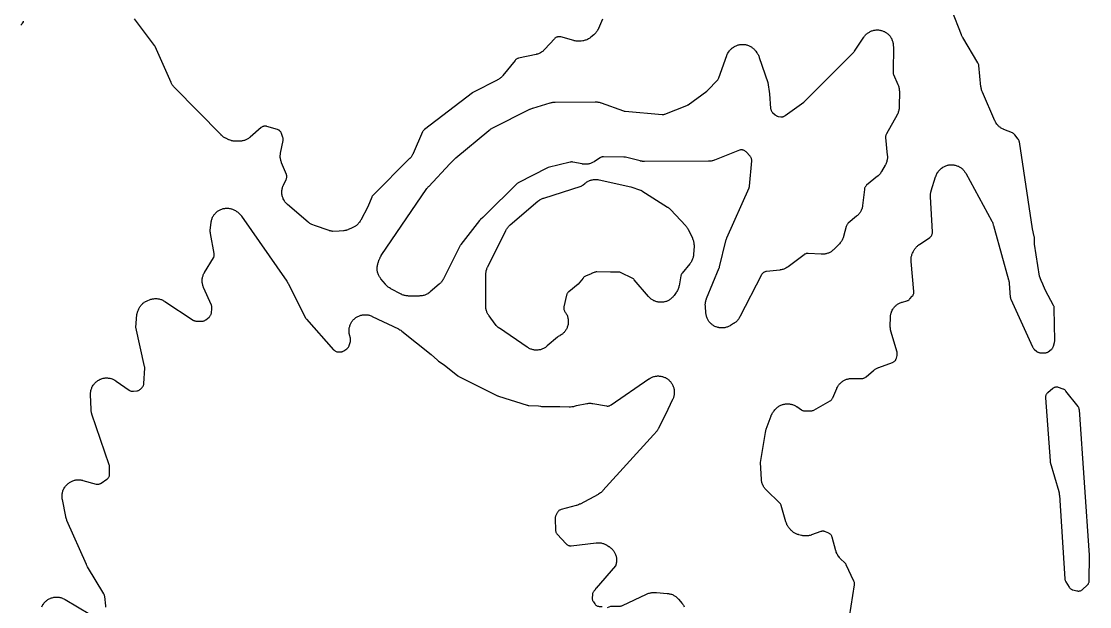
# Model space of a CAD drawing. Header units: millimetres. Extents: x 0 to 194, y 0 to 300.
# Drawn here: x 38 to 90.4, y 131 to 159.7 of the extents above; entities that cross this region are included whole.
import ezdxf

# ---------------------------------------------------------------- set-up
doc = ezdxf.new("R2010")
doc.units = ezdxf.units.MM
doc.layers.add('CUT', color=7, linetype='CONTINUOUS')

msp = doc.modelspace()

# ---------------------------------------------------------------- linework, layer by layer
at = {"layer": 'CUT'}
for points in [[(78.6036, 130.5392), (78.849, 132.0979), (78.8522, 132.1274), (78.8524, 132.157), (78.8497, 132.1866), (78.8441, 132.2157), (78.8357, 132.2441), (78.8244, 132.2716), (78.4488, 133.0752), (78.4365, 133.0987), (78.4222, 133.121), (78.406, 133.142), (78.388, 133.1614), (78.1556, 133.3913), (78.1392, 133.4083), (78.1075, 133.4432), (78.0776, 133.4798), (78.0566, 133.5083), (78.0307, 133.5478), (78.0129, 133.5784), (77.9912, 133.6204), (77.9767, 133.6526), (77.9596, 133.6967), (77.9448, 133.7415), (77.938, 133.7641), (77.756, 134.433), (77.7468, 134.4613), (77.7348, 134.4885), (77.7202, 134.5145), (77.7031, 134.5388), (77.6837, 134.5613), (77.6621, 134.5818), (77.6386, 134.6), (77.6134, 134.6159), (77.5868, 134.6291), (77.4219, 134.7013), (77.3953, 134.7114), (77.3679, 134.719), (77.3399, 134.724), (77.3116, 134.7263), (77.2832, 134.7259), (77.2549, 134.7228), (77.2271, 134.717), (77.1999, 134.7087), (76.7393, 134.5426), (76.7181, 134.5356), (76.6755, 134.5226), (76.6322, 134.5117), (76.5994, 134.5051), (76.5553, 134.4986), (76.522, 134.4953), (76.4774, 134.4931), (76.444, 134.4932), (76.3994, 134.4955), (76.3662, 134.4988), (76.3221, 134.5055), (76.2783, 134.5143), (76.2566, 134.5193), (76.1178, 134.5547), (76.0978, 134.5602), (76.0582, 134.5723), (76.0191, 134.5862), (75.9903, 134.598), (75.9527, 134.6154), (75.9251, 134.6297), (75.8893, 134.6506), (75.8631, 134.6674), (75.8293, 134.6914), (75.8049, 134.7106), (75.7734, 134.7376), (75.7508, 134.759), (75.722, 134.7888), (75.6946, 134.8199), (75.6813, 134.8358), (75.6427, 134.8839), (75.6292, 134.9016), (75.6031, 134.9377), (75.5788, 134.9751), (75.562, 135.0039), (75.5415, 135.0435), (75.5276, 135.0738), (75.5112, 135.1152), (75.4968, 135.1573), (75.4901, 135.1786), (75.2601, 135.9794), (75.2499, 136.009), (75.2366, 136.0374), (75.2205, 136.0643), (75.2016, 136.0893), (75.1803, 136.1122), (74.5296, 136.7414), (74.5137, 136.7576), (74.4827, 136.7907), (74.4534, 136.8254), (74.4328, 136.8525), (74.4072, 136.8899), (74.3894, 136.9189), (74.3677, 136.9587), (74.3529, 136.9894), (74.3353, 137.0312), (74.3237, 137.0632), (74.3104, 137.1066), (74.3021, 137.1395), (74.2932, 137.184), (74.2866, 137.2289), (74.2839, 137.2514), (74.2837, 137.2528), (74.2398, 138.1004), (74.4848, 139.5709), (74.4887, 139.5914), (74.4974, 139.632), (74.508, 139.6723), (74.5205, 139.712), (74.5272, 139.7317), (74.7647, 140.3821), (74.7736, 140.4046), (74.7926, 140.449), (74.814, 140.4923), (74.8317, 140.5239), (74.8576, 140.5647), (74.8786, 140.5942), (74.9087, 140.632), (74.9407, 140.6681), (74.9573, 140.6857), (75.0001, 140.729), (75.0161, 140.7444), (75.0489, 140.7744), (75.0831, 140.8028), (75.1097, 140.8227), (75.1466, 140.8475), (75.175, 140.8648), (75.2141, 140.8858), (75.2442, 140.9002), (75.2852, 140.9173), (75.3165, 140.9286), (75.359, 140.9416), (75.3912, 140.9497), (75.4348, 140.9585), (75.4677, 140.9634), (75.5119, 140.9678), (75.5451, 140.9695), (75.5896, 140.9695), (75.6228, 140.9679), (75.667, 140.9635), (75.6999, 140.9586), (75.7435, 140.9499), (75.7758, 140.9418), (75.8183, 140.9288), (75.8496, 140.9176), (75.8906, 140.9005), (75.9206, 140.8862), (75.9598, 140.8652), (75.9978, 140.8422), (76.0165, 140.8303), (76.2469, 140.6753), (76.2717, 140.6603), (76.2978, 140.6478), (76.3251, 140.6378), (76.3532, 140.6305), (76.3818, 140.626), (76.4108, 140.6243), (76.7014, 140.6209), (76.7331, 140.6222), (76.7645, 140.6268), (76.7953, 140.6348), (76.825, 140.6459), (76.8534, 140.6602), (77.6594, 141.1194), (77.683, 141.1343), (77.7052, 141.1514), (77.7256, 141.1705), (77.7442, 141.1914), (77.7607, 141.2139), (77.7751, 141.2379), (77.7872, 141.2631), (77.9815, 141.722), (77.9905, 141.742), (78.0095, 141.7813), (78.0303, 141.8197), (78.0473, 141.8476), (78.0718, 141.8838), (78.0914, 141.91), (78.1193, 141.9436), (78.1414, 141.9678), (78.1724, 141.9986), (78.1967, 142.0205), (78.2305, 142.0481), (78.2568, 142.0675), (78.2932, 142.0917), (78.3213, 142.1085), (78.3598, 142.1291), (78.3894, 142.1431), (78.4297, 142.1599), (78.4605, 142.1709), (78.5023, 142.1837), (78.534, 142.1917), (78.5769, 142.2003), (78.6092, 142.2052), (78.6527, 142.2097), (78.6963, 142.212), (78.7181, 142.2126), (79.2259, 142.2151), (79.256, 142.2167), (79.2857, 142.2214), (79.3149, 142.229), (79.3431, 142.2395), (79.3702, 142.2528), (79.3958, 142.2688), (79.4196, 142.2872), (79.787, 142.602), (79.8028, 142.6149), (79.8348, 142.6399), (79.868, 142.6635), (79.8937, 142.68), (79.9289, 142.7005), (79.9559, 142.7147), (79.9928, 142.7319), (80.0304, 142.7474), (80.0494, 142.7548), (80.7139, 142.9944), (80.7409, 143.0057), (80.7668, 143.0196), (80.7912, 143.036), (80.8138, 143.0546), (80.8345, 143.0754), (80.8531, 143.0981), (80.8694, 143.1225), (80.8833, 143.1484), (80.8945, 143.1755), (80.903, 143.2035), (80.9379, 143.3424), (80.944, 143.3736), (80.9468, 143.4052), (80.9462, 143.4369), (80.9422, 143.4684), (80.935, 143.4993), (80.6363, 144.5256), (80.6305, 144.5478), (80.6199, 144.5924), (80.6117, 144.6375), (80.6072, 144.6716), (80.6036, 144.7173), (80.6023, 144.7631), (80.6022, 144.7861), (80.6117, 145.1999), (80.6127, 145.2219), (80.6159, 145.2658), (80.6212, 145.3095), (80.6268, 145.342), (80.6363, 145.385), (80.645, 145.4168), (80.6588, 145.4587), (80.6706, 145.4895), (80.6883, 145.5298), (80.703, 145.5593), (80.7246, 145.5977), (80.7422, 145.6256), (80.7674, 145.6617), (80.7876, 145.6878), (80.8163, 145.7212), (80.839, 145.7452), (80.8707, 145.7757), (80.8956, 145.7973), (80.9302, 145.8246), (80.9571, 145.8437), (80.9942, 145.8674), (81.0229, 145.8838), (81.0621, 145.9037), (81.0922, 145.9173), (81.1332, 145.9333), (81.175, 145.9473), (81.196, 145.9538), (81.4209, 146.0173), (81.4482, 146.0264), (81.4744, 146.0381), (81.4995, 146.0522), (81.523, 146.0687), (81.5449, 146.0874), (81.5649, 146.1081), (81.6827, 146.2423), (81.7016, 146.2661), (81.718, 146.2917), (81.7316, 146.3189), (81.7425, 146.3472), (81.7504, 146.3765), (81.7554, 146.4065), (81.7573, 146.4368), (81.7561, 146.4672), (81.6237, 147.9351), (81.6223, 147.9579), (81.6205, 148.0035), (81.621, 148.0491), (81.6231, 148.0833), (81.6283, 148.1286), (81.6339, 148.1623), (81.6436, 148.2069), (81.6525, 148.2399), (81.6667, 148.2833), (81.679, 148.3152), (81.6975, 148.3569), (81.7181, 148.3977), (81.7289, 148.4178), (81.7785, 148.5046), (81.7891, 148.5222), (81.8112, 148.557), (81.8348, 148.5908), (81.8536, 148.6152), (81.8802, 148.6467), (81.9012, 148.6693), (81.9306, 148.6982), (81.9536, 148.7188), (81.9855, 148.7448), (82.0185, 148.7694), (82.0353, 148.7813), (82.5402, 149.1222), (82.5628, 149.1391), (82.5837, 149.1579), (82.6027, 149.1787), (82.6197, 149.2011), (82.6345, 149.2251), (82.6471, 149.2503), (82.6572, 149.2766), (82.6647, 149.3037), (82.6697, 149.3314), (82.6721, 149.3595), (82.6719, 149.3877), (82.5754, 151.1068), (82.5748, 151.1269), (82.5743, 151.1669), (82.5756, 151.207), (82.578, 151.237), (82.5829, 151.2768), (82.5879, 151.3064), (82.5963, 151.3456), (82.6064, 151.3844), (82.6119, 151.4037), (82.8242, 152.0886), (82.8321, 152.1117), (82.8491, 152.1576), (82.8686, 152.2025), (82.885, 152.2352), (82.9092, 152.2777), (82.9291, 152.3085), (82.9577, 152.3481), (82.9885, 152.3861), (83.0045, 152.4047), (83.0132, 152.4144), (83.0288, 152.4307), (83.0607, 152.4626), (83.0942, 152.4928), (83.1203, 152.5142), (83.1567, 152.5409), (83.1848, 152.5596), (83.2237, 152.5825), (83.2536, 152.5982), (83.2945, 152.6172), (83.3258, 152.6299), (83.3685, 152.6446), (83.4009, 152.6541), (83.4448, 152.6645), (83.478, 152.6707), (83.5227, 152.6766), (83.5564, 152.6794), (83.6015, 152.6809), (83.6352, 152.6803), (83.6803, 152.6773), (83.7138, 152.6733), (83.7583, 152.6658), (83.7913, 152.6585), (83.8348, 152.6465), (83.8669, 152.6359), (83.9089, 152.6197), (83.9398, 152.6059), (83.98, 152.5856), (84.0094, 152.5688), (84.0474, 152.5445), (84.0749, 152.5249), (84.1103, 152.4969), (84.1357, 152.4746), (84.1681, 152.4432), (84.1911, 152.4185), (84.2202, 152.3841), (84.2407, 152.3572), (84.2662, 152.32), (84.2897, 152.2815), (84.3011, 152.262), (85.58, 149.9221), (85.5917, 149.899), (85.6088, 149.863), (85.6247, 149.8124), (85.6514, 149.7272), (85.6586, 149.7041), (85.7121, 149.5333), (86.4022, 147.0386), (86.4074, 147.018), (86.4168, 146.9765), (86.4242, 146.9345), (86.4297, 146.8923), (86.4319, 146.8711), (86.4862, 146.1968), (86.4894, 146.1712), (86.4948, 146.1459), (86.5023, 146.1212), (86.512, 146.0972), (87.573, 143.7534), (87.5853, 143.7294), (87.5996, 143.7065), (87.6159, 143.6851), (87.6341, 143.6652), (87.654, 143.6469), (87.7859, 143.5368), (87.8079, 143.52), (87.8314, 143.5054), (87.8561, 143.493), (87.8819, 143.4829), (87.9084, 143.4752), (87.9356, 143.47), (87.9632, 143.4674), (88.1477, 143.4581), (88.1775, 143.4581), (88.2071, 143.461), (88.2363, 143.4669), (88.2648, 143.4756), (88.2923, 143.4872), (88.3185, 143.5014), (88.3432, 143.5181), (88.4908, 143.6292), (88.5121, 143.6468), (88.5317, 143.6664), (88.5494, 143.6876), (88.5651, 143.7104), (88.5786, 143.7345), (88.5898, 143.7598), (88.5987, 143.786), (88.6537, 143.9776), (88.6604, 144.0061), (88.6643, 144.0351), (88.6653, 144.0643), (88.6448, 145.6452), (88.643, 145.6743), (88.6384, 145.7031), (88.631, 145.7314), (88.6209, 145.7587), (88.6082, 145.785), (88.2044, 146.5248), (88.1104, 146.751), (88.0757, 146.8345), (88.0047, 147.0052), (87.9139, 147.2238), (87.6807, 148.7868), (87.6705, 149.1024), (87.6678, 149.1343), (87.6617, 149.1657), (87.569, 149.5355), (86.9331, 153.7975), (86.9269, 153.8279), (86.9177, 153.8576), (86.9054, 153.8861), (86.8902, 153.9132), (86.8723, 153.9385), (86.7102, 154.145), (86.69, 154.1682), (86.6675, 154.1892), (86.6429, 154.2078), (86.6166, 154.2238), (86.5888, 154.237), (86.1686, 154.4105), (86.1489, 154.4191), (86.11, 154.4375), (86.072, 154.4576), (86.0442, 154.4741), (86.0083, 154.4978), (85.9823, 154.5168), (85.9487, 154.5438), (85.9246, 154.5652), (85.8939, 154.5953), (85.8719, 154.619), (85.8442, 154.6519), (85.8246, 154.6775), (85.8001, 154.7129), (85.7831, 154.7403), (85.7621, 154.7779), (85.7429, 154.8164), (85.7338, 154.8359), (85.1175, 156.2406), (85.1087, 156.2622), (85.0922, 156.3057), (85.078, 156.3501), (85.0691, 156.3839), (85.0596, 156.4295), (85.0524, 156.4756), (85.0494, 156.4987), (84.9417, 157.5462), (84.9367, 157.5783), (84.9282, 157.6096), (84.9163, 157.6399), (84.9013, 157.6687), (84.1565, 158.9232), (84.1477, 158.9386), (84.1308, 158.9698), (84.1152, 159.0017), (84.1008, 159.0341), (84.0939, 159.0505), (83.6128, 160.2622)], [(38.1098, 159.7103), (38.0964, 159.68), (38.0767, 159.6404), (38.0604, 159.6116), (38.0368, 159.5742), (38.0178, 159.5471), (37.9907, 159.5122)], [(66.4989, 159.8189), (66.3032, 159.3601), (66.2943, 159.3407), (66.2757, 159.3022), (66.2553, 159.2647), (66.2387, 159.2374), (66.2148, 159.2019), (66.1957, 159.1763), (66.1686, 159.1433), (66.1471, 159.1195), (66.1169, 159.0893), (66.0854, 159.0605), (66.0693, 159.0464), (65.9344, 158.9345), (65.9155, 158.9197), (65.8771, 158.8911), (65.8371, 158.8646), (65.8062, 158.8463), (65.7637, 158.8242), (65.731, 158.8094), (65.6863, 158.7919), (65.6522, 158.7806), (65.606, 158.768), (65.5591, 158.7579), (65.5356, 158.7535), (65.4524, 158.7401), (65.428, 158.7368), (65.3792, 158.7317), (65.3302, 158.7292), (65.2934, 158.7294), (65.2444, 158.7323), (65.2078, 158.7364), (65.1594, 158.7446), (65.1116, 158.7555), (65.0877, 158.7616), (64.449, 158.9434), (64.4194, 158.9502), (64.3893, 158.954), (64.359, 158.9547), (64.3287, 158.9524), (64.2989, 158.947), (64.2697, 158.9386), (64.2415, 158.9274), (64.2146, 158.9133), (64.1893, 158.8966), (64.1658, 158.8774), (64.1443, 158.856), (63.6777, 158.3397), (63.6617, 158.3229), (63.6289, 158.2902), (63.5945, 158.2592), (63.5675, 158.2374), (63.5301, 158.2101), (63.501, 158.1911), (63.461, 158.1679), (63.4302, 158.152), (63.3879, 158.1329), (63.3556, 158.1203), (63.3117, 158.1057), (63.267, 158.0934), (63.2446, 158.0878), (62.3841, 157.8973), (62.3563, 157.8898), (62.3293, 157.8795), (62.3034, 157.8667), (62.2788, 157.8515), (62.2558, 157.834), (62.2347, 157.8144), (62.2155, 157.7928), (61.6137, 157.0468), (61.5982, 157.0286), (61.5661, 156.9929), (61.5322, 156.959), (61.5055, 156.935), (61.4681, 156.9048), (61.439, 156.8838), (61.3986, 156.8578), (61.357, 156.8341), (61.3358, 156.8227), (60.1695, 156.2372), (60.1447, 156.2233), (60.1214, 156.207), (57.774, 154.4043), (57.7511, 154.3848), (57.7302, 154.3631), (57.7117, 154.3394), (57.6955, 154.314), (57.6821, 154.287), (57.221, 153.2371), (57.2122, 153.2182), (57.1937, 153.1808), (57.1734, 153.1443), (57.157, 153.1177), (57.1335, 153.0832), (57.1146, 153.0582), (57.088, 153.0261), (57.0599, 152.9953), (57.0455, 152.9801), (55.252, 151.1851), (55.2324, 151.1634), (55.2149, 151.1399), (55.1999, 151.1149), (55.1873, 151.0885), (54.9906, 150.6165), (54.646, 149.9653), (54.6355, 149.9466), (54.6136, 149.9097), (54.59, 149.8739), (54.5711, 149.8479), (54.5442, 149.8145), (54.5229, 149.7904), (54.493, 149.7597), (54.4695, 149.7378), (54.4367, 149.7101), (54.4112, 149.6905), (54.3916, 149.6769), (54.39, 149.676), (54.1694, 149.5624), (54.0327, 149.502), (54.0124, 149.4936), (53.9715, 149.4778), (53.9442, 149.4688), (53.9408, 149.4678), (53.9085, 149.4603), (53.8649, 149.4523), (53.8211, 149.4465), (53.7991, 149.4442), (53.5901, 149.427), (53.2586, 149.4184), (53.2411, 149.4206), (53.2072, 149.4265), (53.1624, 149.4368), (53.1182, 149.4493), (53.0962, 149.4561), (52.3785, 149.6993), (52.2943, 149.7366), (52.2533, 149.7549), (52.2131, 149.7727), (52.1846, 149.7854), (52.1838, 149.7858), (52.1566, 149.8031), (52.1214, 149.8279), (52.0874, 149.8543), (52.0708, 149.868), (51.0648, 150.7319), (51.048, 150.747), (51.0153, 150.7781), (50.9841, 150.8108), (50.9621, 150.8365), (50.9343, 150.8721), (50.915, 150.8998), (50.891, 150.9381), (50.8745, 150.9676), (50.8544, 151.0081), (50.841, 151.0392), (50.8251, 151.0815), (50.8148, 151.1137), (50.8033, 151.1573), (50.7962, 151.1904), (50.7891, 151.235), (50.7855, 151.2687), (50.7829, 151.3138), (50.7826, 151.3476), (50.7845, 151.3927), (50.7877, 151.4264), (50.7941, 151.4711), (50.8006, 151.5043), (50.8115, 151.5482), (50.8213, 151.5805), (50.8365, 151.6231), (50.8539, 151.6647), (50.8631, 151.6854), (50.996, 151.9646), (51.0079, 151.9934), (51.0168, 152.0233), (51.0225, 152.054), (51.025, 152.0851), (51.0242, 152.1163), (51.0203, 152.1472), (51.0131, 152.1776), (51.0028, 152.207), (50.7673, 152.7832), (50.7596, 152.8036), (50.7451, 152.8447), (50.7326, 152.8864), (50.7247, 152.9181), (50.7163, 152.9609), (50.7116, 152.9932), (50.7073, 153.0366), (50.7057, 153.0692), (50.7057, 153.1128), (50.7073, 153.1455), (50.7115, 153.1889), (50.7178, 153.232), (50.7215, 153.2535), (50.8409, 153.8625), (50.8453, 153.8931), (50.8465, 153.924), (50.8446, 153.9548), (50.8394, 153.9853), (50.8312, 154.0151), (50.7651, 154.2134), (50.7548, 154.2399), (50.742, 154.2654), (50.7269, 154.2896), (50.7095, 154.3122), (50.6901, 154.3331), (50.6688, 154.3521), (50.6457, 154.3689), (50.6212, 154.3834), (50.5954, 154.3956), (50.5686, 154.4053), (50.0539, 154.5634), (50.0245, 154.5708), (49.9945, 154.5753), (49.9642, 154.5766), (49.9339, 154.5749), (49.9039, 154.5702), (49.8746, 154.5625), (49.8462, 154.5518), (49.819, 154.5383), (49.7934, 154.5222), (49.7694, 154.5035), (49.2303, 154.0369), (49.2139, 154.0234), (49.1805, 153.9971), (49.1458, 153.9724), (49.119, 153.9552), (49.0821, 153.9339), (49.0538, 153.9193), (49.0151, 153.9015), (48.9856, 153.8897), (48.9454, 153.8757), (48.9148, 153.8666), (48.8735, 153.8565), (48.8422, 153.8504), (48.8001, 153.8442), (48.7577, 153.84), (48.7365, 153.8384), (48.5832, 153.8306), (48.5612, 153.83), (48.5171, 153.8299), (48.473, 153.832), (48.4401, 153.8352), (48.3964, 153.8416), (48.364, 153.8479), (48.3211, 153.8586), (48.2895, 153.8681), (48.2479, 153.8829), (48.2071, 153.8997), (48.1869, 153.9086), (48.0414, 153.977), (48.0236, 153.9859), (47.9884, 154.0043), (47.9541, 154.0244), (47.929, 154.0405), (47.8966, 154.0634), (47.8731, 154.0817), (47.8428, 154.1074), (47.8137, 154.1345), (47.7995, 154.1483), (45.5188, 156.4636), (45.5049, 156.4784), (45.4778, 156.5085), (45.4521, 156.5398), (45.4339, 156.5641), (45.4111, 156.5976), (45.3951, 156.6234), (45.3754, 156.6588), (45.3574, 156.6951), (45.3487, 156.7134), (44.5699, 158.4693), (44.5543, 158.4996), (44.5354, 158.528), (43.5578, 159.8275)], [(42.1542, 131.0108), (42.1552, 131.0396), (42.1535, 131.0684), (42.1024, 131.535), (42.0971, 131.5671), (42.0884, 131.5984), (42.0763, 131.6287), (42.061, 131.6574), (41.2606, 132.9826), (41.2465, 133.0078), (41.2132, 133.0718), (41.2007, 133.0978), (40.2505, 135.255), (40.2412, 135.2775), (40.224, 135.3231), (40.2093, 135.3696), (40.1972, 135.4168), (40.1917, 135.4405), (40.024, 136.2758), (40.0203, 136.2968), (40.0139, 136.339), (40.0095, 136.3814), (40.0077, 136.4134), (40.0074, 136.456), (40.0086, 136.488), (40.0123, 136.5305), (40.0166, 136.5622), (40.0243, 136.6041), (40.0315, 136.6353), (40.0432, 136.6763), (40.0533, 136.7066), (40.0688, 136.7464), (40.0818, 136.7756), (40.101, 136.8137), (40.1167, 136.8415), (40.1394, 136.8777), (40.1576, 136.9039), (40.1836, 136.9377), (40.2112, 136.9703), (40.2254, 136.9862), (40.2283, 136.9894), (40.244, 137.0053), (40.276, 137.0364), (40.3095, 137.0659), (40.3357, 137.0867), (40.372, 137.1127), (40.4001, 137.1308), (40.4388, 137.153), (40.4685, 137.1683), (40.5092, 137.1866), (40.5404, 137.1988), (40.5827, 137.213), (40.6148, 137.2221), (40.6584, 137.232), (40.6913, 137.2378), (40.7356, 137.2434), (40.7689, 137.246), (40.8135, 137.2471), (40.847, 137.2464), (40.8915, 137.2431), (40.9247, 137.239), (40.9686, 137.2314), (41.0121, 137.2215), (41.0338, 137.2161), (41.6727, 137.0383), (41.7007, 137.0319), (41.7292, 137.0282), (41.7579, 137.0273), (41.7865, 137.0291), (41.8149, 137.0337), (41.8427, 137.041), (41.8697, 137.0509), (41.8956, 137.0633), (41.9202, 137.0781), (42.2085, 137.2714), (42.2322, 137.289), (42.254, 137.3089), (42.2738, 137.3308), (42.2913, 137.3545), (42.3064, 137.3799), (42.3189, 137.4066), (42.3288, 137.4344), (42.3359, 137.463), (42.3401, 137.4922), (42.3414, 137.5217), (42.3401, 137.8818), (42.3382, 137.9144), (42.3328, 137.9465), (42.3239, 137.9778), (41.4746, 140.4602), (41.4679, 140.4814), (41.4557, 140.5239), (41.4455, 140.5671), (41.4395, 140.5998), (41.4336, 140.6437), (41.43, 140.6879), (41.4287, 140.71), (41.4049, 141.4123), (41.4047, 141.4341), (41.4053, 141.4775), (41.408, 141.5209), (41.4116, 141.5532), (41.4185, 141.5961), (41.4252, 141.628), (41.4362, 141.67), (41.446, 141.701), (41.461, 141.7418), (41.4737, 141.7718), (41.4925, 141.8109), (41.5081, 141.8395), (41.5306, 141.8767), (41.5488, 141.9036), (41.5749, 141.9384), (41.5956, 141.9635), (41.6249, 141.9956), (41.6479, 142.0186), (41.6802, 142.0478), (41.7053, 142.0684), (41.7402, 142.0943), (41.7672, 142.1124), (41.8045, 142.1348), (41.8331, 142.1502), (41.8723, 142.169), (41.9024, 142.1816), (41.9432, 142.1964), (41.9743, 142.206), (42.0164, 142.2169), (42.0482, 142.2235), (42.0912, 142.2302), (42.1235, 142.2337), (42.1669, 142.2362), (42.1994, 142.2366), (42.2429, 142.235), (42.2753, 142.2322), (42.3183, 142.2263), (42.3504, 142.2204), (42.3927, 142.2105), (42.4239, 142.2015), (42.4651, 142.1875), (42.4954, 142.1756), (42.535, 142.1577), (42.5639, 142.1429), (42.6016, 142.1213), (42.6382, 142.0979), (42.6562, 142.0857), (43.291, 141.6352), (43.3146, 141.62), (43.3396, 141.6071), (43.3656, 141.5966), (43.3926, 141.5886), (43.4201, 141.5831), (43.448, 141.5803), (43.4761, 141.58), (43.5041, 141.5824), (43.6772, 141.6054), (43.7045, 141.6103), (43.7312, 141.6177), (43.7571, 141.6275), (43.7819, 141.6397), (43.8056, 141.6541), (43.8278, 141.6706), (43.8484, 141.6891), (43.933, 141.7725), (43.9518, 141.7928), (43.9686, 141.8147), (43.9833, 141.8381), (43.9958, 141.8628), (44.006, 141.8885), (44.0138, 141.9151), (44.0191, 141.9422), (44.0219, 141.9697), (44.0627, 142.715), (44.063, 142.7422), (44.0608, 142.7693), (44.0561, 142.7961), (43.6296, 144.728), (43.6325, 144.7684), (43.6382, 144.8481), (43.6432, 144.9166), (43.6737, 145.3424), (43.7271, 145.5146), (43.7343, 145.5359), (43.7497, 145.5779), (43.7671, 145.6192), (43.7817, 145.6494), (43.8032, 145.6887), (43.8207, 145.7173), (43.846, 145.7543), (43.8663, 145.781), (43.8951, 145.8153), (43.9179, 145.8399), (43.95, 145.8711), (43.9752, 145.8933), (44.0102, 145.9212), (44.0375, 145.9408), (44.0751, 145.965), (44.1042, 145.9818), (44.1441, 146.0022), (44.1849, 146.0206), (44.2055, 146.0293), (44.3003, 146.0665), (44.3205, 146.0739), (44.3613, 146.0877), (44.4027, 146.0995), (44.4341, 146.1068), (44.4764, 146.1146), (44.5084, 146.119), (44.5513, 146.1227), (44.5835, 146.1239), (44.6266, 146.1235), (44.6588, 146.1217), (44.7016, 146.1172), (44.7335, 146.1123), (44.7757, 146.1037), (44.807, 146.0958), (44.8482, 146.0832), (44.8785, 146.0723), (44.9183, 146.0558), (44.9475, 146.0421), (44.9856, 146.0219), (45.0226, 145.9999), (45.0408, 145.9885), (46.4304, 145.0708), (46.4552, 145.056), (46.4814, 145.0437), (46.5086, 145.034), (46.5367, 145.027), (46.5653, 145.0226), (46.5941, 145.0211), (46.8645, 145.0197), (46.8937, 145.021), (46.9226, 145.025), (46.951, 145.0319), (46.9785, 145.0415), (47.005, 145.0538), (47.0302, 145.0686), (47.0539, 145.0857), (47.216, 145.2158), (47.2377, 145.235), (47.2574, 145.2563), (47.2751, 145.2793), (47.2904, 145.3039), (47.3032, 145.3299), (47.3135, 145.3571), (47.3211, 145.385), (47.326, 145.4136), (47.3542, 145.6459), (47.3562, 145.6729), (47.3559, 145.6999), (47.353, 145.7268), (47.3478, 145.7533), (47.3402, 145.7792), (47.3303, 145.8044), (46.9486, 146.659), (46.9403, 146.6791), (46.9245, 146.7197), (46.9106, 146.7609), (46.9018, 146.7923), (46.892, 146.8347), (46.8862, 146.8668), (46.8806, 146.91), (46.878, 146.9425), (46.8765, 146.986), (46.877, 147.0186), (46.8798, 147.0621), (46.8835, 147.0945), (46.8904, 147.1375), (46.8972, 147.1694), (46.9083, 147.2115), (46.9181, 147.2426), (46.9332, 147.2834), (46.946, 147.3134), (46.965, 147.3526), (46.9858, 147.3908), (46.9967, 147.4096), (47.4282, 148.1166), (47.443, 148.1441), (47.455, 148.1729), (47.4638, 148.2029), (47.4695, 148.2336), (47.472, 148.2647), (47.4712, 148.296), (47.4672, 148.3269), (47.2856, 149.3178), (47.2819, 149.3412), (47.2759, 149.388), (47.2723, 149.4351), (47.2714, 149.4705), (47.2728, 149.5177), (47.2766, 149.5647), (47.2792, 149.5882), (47.3158, 149.8606), (47.3193, 149.8822), (47.3272, 149.9253), (47.3373, 149.9679), (47.3464, 149.9995), (47.3605, 150.0409), (47.3726, 150.0715), (47.3907, 150.1114), (47.4057, 150.1406), (47.4276, 150.1785), (47.4454, 150.2061), (47.4709, 150.2417), (47.4913, 150.2675), (47.5201, 150.3005), (47.5429, 150.3241), (47.5748, 150.3541), (47.5998, 150.3754), (47.6345, 150.4022), (47.6614, 150.421), (47.6985, 150.4443), (47.7271, 150.4603), (47.7663, 150.4799), (47.7964, 150.4931), (47.8373, 150.5087), (47.8685, 150.5189), (47.9108, 150.5305), (47.9428, 150.5377), (47.986, 150.5451), (48.0186, 150.5491), (48.0623, 150.5523), (48.0951, 150.5531), (48.1389, 150.552), (48.1716, 150.5496), (48.2151, 150.5443), (48.2475, 150.5387), (48.2903, 150.5292), (48.3219, 150.5205), (48.3635, 150.5068), (48.3942, 150.4951), (48.4343, 150.4775), (48.4637, 150.4628), (48.5019, 150.4413), (48.5297, 150.4239), (48.5656, 150.3988), (48.6003, 150.3721), (48.6173, 150.3582), (48.6605, 150.3214), (48.6749, 150.3086), (48.703, 150.2824), (48.7301, 150.255), (48.7494, 150.2336), (48.774, 150.204), (48.7973, 150.1734), (48.8086, 150.1579), (51.0183, 146.9807), (51.0355, 146.9539), (51.0762, 146.8856), (51.0915, 146.8577), (51.9386, 145.1743), (51.9515, 145.1513), (51.9663, 145.1295), (51.983, 145.1091), (53.3199, 143.614), (53.3412, 143.5925), (53.3645, 143.5733), (53.3895, 143.5565), (53.4162, 143.5423), (53.4441, 143.5309), (53.4731, 143.5223), (53.5028, 143.5167), (53.5328, 143.5141), (53.6353, 143.5105), (53.6627, 143.5107), (53.6899, 143.5135), (53.7167, 143.5187), (53.743, 143.5263), (53.7684, 143.5363), (53.7928, 143.5486), (53.816, 143.5631), (53.9668, 143.6667), (53.9902, 143.6846), (54.0118, 143.7047), (54.0313, 143.7267), (54.0485, 143.7506), (54.0633, 143.7761), (54.0755, 143.8029), (54.0851, 143.8307), (54.1414, 144.0259), (54.1486, 144.0568), (54.1525, 144.0882), (54.153, 144.1199), (54.1502, 144.1515), (54.1441, 144.1826), (54.103, 144.3449), (54.0981, 144.3666), (54.0894, 144.41), (54.0828, 144.4538), (54.0795, 144.4869), (54.0773, 144.5311), (54.0773, 144.5643), (54.0794, 144.6086), (54.0826, 144.6416), (54.0891, 144.6855), (54.0956, 144.718), (54.1063, 144.761), (54.116, 144.7928), (54.1309, 144.8345), (54.1436, 144.8652), (54.1626, 144.9052), (54.1783, 144.9345), (54.2011, 144.9725), (54.2195, 145.0001), (54.246, 145.0357), (54.2671, 145.0613), (54.2969, 145.0941), (54.3204, 145.1175), (54.3533, 145.1472), (54.379, 145.1682), (54.4147, 145.1945), (54.4423, 145.2129), (54.4804, 145.2356), (54.5097, 145.2512), (54.5499, 145.27), (54.5806, 145.2826), (54.6224, 145.2974), (54.6542, 145.3069), (54.6972, 145.3175), (54.7298, 145.3238), (54.7736, 145.3302), (54.8067, 145.3333), (54.851, 145.3352), (54.8842, 145.3351), (54.9284, 145.3327), (54.9615, 145.3293), (55.0053, 145.3225), (55.0378, 145.3159), (55.0807, 145.3049), (55.1124, 145.295), (55.1541, 145.2798), (55.1949, 145.2626), (55.2151, 145.2535), (56.4989, 144.6362), (56.5214, 144.6246), (56.5657, 144.6001), (56.6086, 144.5732), (56.6498, 144.5439), (56.6701, 144.5287), (58.1065, 143.3829), (58.4129, 143.1056), (58.4287, 143.0923), (58.4509, 143.0749), (58.4675, 143.0627), (58.7436, 142.8746), (59.4086, 142.3442), (59.4341, 142.3259), (59.4613, 142.3104), (61.3511, 141.3642), (61.3727, 141.3544), (61.395, 141.3464), (62.7993, 140.9021), (62.8257, 140.8951), (62.8526, 140.8905), (62.8799, 140.8883), (63.3585, 140.8726), (63.466, 140.8465), (63.5011, 140.8402), (63.5366, 140.8381), (64.404, 140.8382), (64.8701, 140.8229), (64.9034, 140.8236), (64.9363, 140.828), (64.9897, 140.8383), (65.0318, 140.8383), (65.0618, 140.8398), (65.0914, 140.8442), (65.1205, 140.8517), (65.2185, 140.882), (65.7256, 140.979), (65.7458, 140.9824), (65.7864, 140.9882), (65.8272, 140.9922), (65.8579, 140.9939), (65.8988, 140.9941), (65.9295, 140.9929), (65.9704, 140.9895), (66.011, 140.9842), (66.0313, 140.981), (66.6944, 140.8634), (66.7233, 140.8597), (66.7525, 140.8588), (66.7816, 140.8608), (66.8104, 140.8656), (66.8385, 140.8731), (66.8659, 140.8834), (66.892, 140.8963), (66.9168, 140.9116), (68.7721, 142.188), (68.7908, 142.2002), (68.8289, 142.2237), (68.868, 142.2452), (68.8982, 142.2599), (68.9393, 142.2775), (68.9707, 142.2891), (69.0134, 142.3025), (69.0458, 142.3109), (69.0896, 142.32), (69.1227, 142.3252), (69.1671, 142.3299), (69.2006, 142.3318), (69.2453, 142.332), (69.2788, 142.3306), (69.3233, 142.3264), (69.3565, 142.3216), (69.4004, 142.313), (69.4329, 142.305), (69.4757, 142.2921), (69.5073, 142.2809), (69.5486, 142.2638), (69.5789, 142.2495), (69.6183, 142.2284), (69.647, 142.2111), (69.6842, 142.1862), (69.711, 142.1662), (69.7455, 142.1377), (69.7703, 142.1152), (69.8018, 142.0834), (69.8241, 142.0585), (69.8523, 142.0237), (69.8721, 141.9967), (69.8967, 141.9594), (69.9137, 141.9305), (69.9345, 141.8909), (69.9486, 141.8605), (69.9653, 141.819), (69.9763, 141.7874), (69.9888, 141.7445), (69.9966, 141.7119), (70.0048, 141.6679), (70.0093, 141.6347), (70.0131, 141.5902), (70.0147, 141.5455), (70.0149, 141.5231), (70.0146, 141.4985), (70.0138, 141.4784), (70.0115, 141.4382), (70.0074, 141.3994), (70.001, 141.3641), (69.9943, 141.3348), (69.9837, 141.296), (69.9744, 141.2674), (69.9603, 141.2298), (69.9446, 141.1928), (69.9363, 141.1745), (69.7075, 140.6977), (69.2426, 139.7639), (69.233, 139.7457), (69.2129, 139.7097), (69.1912, 139.6746), (69.1856, 139.6664), (69.1737, 139.6517), (69.0041, 139.453), (66.5186, 136.7142), (66.5007, 136.6957), (66.464, 136.6596), (66.4253, 136.6257), (66.3948, 136.602), (66.3525, 136.5727), (66.3085, 136.5459), (66.2862, 136.5331), (65.3977, 136.059), (65.3746, 136.0475), (65.328, 136.0259), (65.2802, 136.0071), (65.2314, 135.991), (65.2067, 135.9836), (64.4664, 135.7855), (64.4387, 135.7766), (64.4119, 135.7651), (64.3864, 135.751), (64.3624, 135.7345), (64.3401, 135.7158), (64.3197, 135.695), (64.3015, 135.6723), (64.2855, 135.648), (64.2719, 135.6222), (64.1993, 135.466), (64.1884, 135.4394), (64.1802, 135.4119), (64.1746, 135.3837), (64.1717, 135.3552), (64.1716, 135.3265), (64.1956, 134.7711), (64.1985, 134.7409), (64.2044, 134.7111), (64.2132, 134.6821), (64.225, 134.6541), (64.2395, 134.6274), (64.2567, 134.6023), (64.2763, 134.5791), (64.716, 134.1092), (64.7361, 134.0897), (64.758, 134.0721), (64.7814, 134.0566), (64.8061, 134.0433), (64.832, 134.0325), (64.8588, 134.0241), (64.8862, 134.0182), (64.9141, 134.015), (64.9422, 134.0143), (64.9702, 134.0163), (66.1817, 134.1591), (66.2032, 134.1611), (66.2462, 134.1641), (66.2893, 134.165), (66.3216, 134.1642), (66.3646, 134.161), (66.3966, 134.157), (66.4391, 134.1497), (66.4707, 134.1427), (66.5123, 134.1314), (66.543, 134.1214), (66.5833, 134.1061), (66.613, 134.0933), (66.6517, 134.0742), (66.6894, 134.0533), (66.708, 134.0424), (66.8054, 133.9821), (66.8239, 133.9701), (66.8602, 133.9451), (66.8953, 133.9183), (66.9205, 133.897), (66.9528, 133.8669), (66.9758, 133.8433), (67.005, 133.8102), (67.0256, 133.7844), (67.0514, 133.7486), (67.0694, 133.7209), (67.0916, 133.6827), (67.1068, 133.6534), (67.1251, 133.6133), (67.1373, 133.5826), (67.1516, 133.5409), (67.1608, 133.5091), (67.171, 133.4662), (67.177, 133.4337), (67.1829, 133.39), (67.1857, 133.3571), (67.1873, 133.313), (67.1869, 133.28), (67.1842, 133.2359), (67.1805, 133.2031), (67.1735, 133.1595), (67.1666, 133.1272), (67.1554, 133.0846), (67.1454, 133.0531), (67.138, 133.0332), (66.1802, 131.9338), (66.1626, 131.9116), (66.1472, 131.8878), (66.1341, 131.8627), (66.1337, 131.8617), (66.085, 131.8093), (66.0661, 131.7868), (66.0495, 131.7626), (66.0353, 131.7369), (66.0237, 131.7099), (66.0148, 131.6819), (66.0087, 131.6532), (66.0054, 131.624), (65.9946, 131.4533), (65.9942, 131.4242), (65.9966, 131.3952), (66.0018, 131.3666), (66.0097, 131.3386), (66.0204, 131.3115), (66.0336, 131.2855), (66.0492, 131.261), (66.115, 131.1681), (66.1329, 131.1452), (66.153, 131.1242), (66.175, 131.1052), (66.1987, 131.0884), (66.224, 131.074), (66.2505, 131.0622), (66.278, 131.0529), (66.3063, 131.0463), (66.3351, 131.0425), (66.3642, 131.0416), (66.4631, 131.043), (66.4812, 131.0306)], [(39.0179, 131.0228), (39.0365, 131.063), (39.0518, 131.0925), (39.0742, 131.1307), (39.0924, 131.1585), (39.1184, 131.1944), (39.1392, 131.2203), (39.1687, 131.2534), (39.1919, 131.2771), (39.2245, 131.3072), (39.25, 131.3285), (39.2853, 131.3552), (39.3128, 131.3739), (39.3506, 131.397), (39.3798, 131.4129), (39.4197, 131.4322), (39.4503, 131.4451), (39.4919, 131.4604), (39.5236, 131.4702), (39.5665, 131.4813), (39.599, 131.488), (39.6428, 131.4948), (39.6758, 131.4983), (39.7201, 131.5008), (39.7533, 131.501), (39.7976, 131.4991), (39.8306, 131.496), (39.8745, 131.4898), (39.9071, 131.4835), (39.9502, 131.4729), (39.982, 131.4635), (40.0238, 131.4487), (40.0546, 131.4362), (40.0947, 131.4174), (40.1339, 131.3967), (40.1532, 131.3859), (41.3679, 130.6647)], [(66.7513, 130.9951), (66.9046, 131.0494), (67.3504, 131.0559), (67.3823, 131.058), (67.4139, 131.0636), (67.4446, 131.0725), (67.4743, 131.0846), (68.6589, 131.6447), (68.6801, 131.6541), (68.7228, 131.6716), (68.7664, 131.687), (68.7996, 131.6968), (68.8445, 131.7076), (68.8785, 131.714), (68.9243, 131.7201), (68.9588, 131.723), (68.9849, 131.7238), (68.9884, 131.7237), (69.1429, 131.7174), (69.6623, 131.6798), (69.6847, 131.6777), (69.7293, 131.6722), (69.7736, 131.6645), (69.8065, 131.657), (69.8498, 131.645), (69.8818, 131.6343), (69.9237, 131.6179), (69.9544, 131.6041), (69.9945, 131.5837), (70.0237, 131.5668), (70.0615, 131.5425), (70.0889, 131.5228), (70.1241, 131.4948), (70.1494, 131.4725), (70.1816, 131.4412), (70.2122, 131.4082), (70.2271, 131.3913), (70.3989, 131.1867), (70.4128, 131.1692), (70.4398, 131.1337), (70.4649, 131.0969), (70.4824, 131.0684), (70.5037, 131.0293)]]:
    msp.add_lwpolyline(points, dxfattribs=at)
for points in [[(60.9892, 154.4071), (61.0315, 154.4347), (61.0752, 154.4599), (61.0975, 154.4719), (62.9383, 155.3998), (62.9558, 155.4082), (62.9912, 155.4241), (63.0273, 155.4386), (63.064, 155.4514), (63.0824, 155.4574), (63.9311, 155.7145), (63.952, 155.7203), (63.9939, 155.7308), (64.0363, 155.7393), (64.0684, 155.7442), (64.1114, 155.7486), (64.1546, 155.7509), (64.1762, 155.7515), (66.1421, 155.7624), (66.1619, 155.7621), (66.2014, 155.7606), (66.2408, 155.7573), (66.2702, 155.7536), (66.3092, 155.7469), (66.3382, 155.7406), (66.3765, 155.7304), (66.4142, 155.7187), (66.433, 155.7124), (67.5302, 155.3164), (67.555, 155.3086), (67.5805, 155.303), (67.6063, 155.2997), (69.4245, 155.1431), (69.4521, 155.142), (69.4797, 155.1435), (69.5071, 155.1474), (69.5339, 155.1539), (69.5601, 155.1628), (70.6371, 155.5865), (70.6603, 155.5968), (70.6826, 155.609), (70.7037, 155.623), (71.6053, 156.2785), (71.6265, 156.2955), (71.6462, 156.3143), (72.1329, 156.8257), (72.1532, 156.8495), (72.171, 156.8752), (72.186, 156.9027), (72.1981, 156.9316), (72.5897, 158.0277), (72.5975, 158.048), (72.6141, 158.0881), (72.6326, 158.1275), (72.6479, 158.1562), (72.6701, 158.1936), (72.6881, 158.2208), (72.7138, 158.2558), (72.7343, 158.2811), (72.7633, 158.3135), (72.7862, 158.3367), (72.8182, 158.3662), (72.8432, 158.3871), (72.8778, 158.4133), (72.9137, 158.4378), (72.932, 158.4496), (72.9448, 158.4575), (72.9642, 158.4687), (73.0035, 158.4903), (73.0439, 158.5099), (73.0749, 158.523), (73.117, 158.5384), (73.1491, 158.5484), (73.1926, 158.5596), (73.2255, 158.5663), (73.2699, 158.5731), (73.3034, 158.5765), (73.3482, 158.5788), (73.3818, 158.5789), (73.4266, 158.5768), (73.4601, 158.5735), (73.5045, 158.5669), (73.5375, 158.5603), (73.581, 158.5493), (73.6131, 158.5394), (73.6553, 158.5241), (73.6863, 158.5111), (73.7268, 158.4917), (73.7564, 158.4757), (73.7947, 158.4524), (73.8225, 158.4335), (73.8583, 158.4064), (73.8841, 158.3848), (73.9171, 158.3544), (73.9406, 158.3303), (73.9703, 158.2967), (73.9983, 158.2617), (74.0119, 158.2438), (74.0643, 158.1711), (74.077, 158.1526), (74.1013, 158.115), (74.1238, 158.0762), (74.1391, 158.0464), (74.1576, 158.0056), (74.1741, 157.9639), (74.1818, 157.9429), (74.6002, 156.7044), (74.6902, 156.1551), (74.7402, 155.4404), (74.7435, 155.4126), (74.7493, 155.3852), (74.7577, 155.3585), (74.7685, 155.3327), (74.7817, 155.308), (74.7971, 155.2846), (74.8147, 155.2628), (74.8342, 155.2427), (74.9602, 155.1244), (74.981, 155.1066), (75.0034, 155.0907), (75.0272, 155.0769), (75.0521, 155.0654), (75.078, 155.0562), (75.1046, 155.0494), (75.1318, 155.0451), (75.2459, 155.0322), (75.2739, 155.0303), (75.3019, 155.0311), (75.3298, 155.0345), (75.3572, 155.0405), (75.3839, 155.049), (75.4097, 155.0599), (75.4344, 155.0733), (75.4577, 155.0889), (76.3601, 155.7545), (76.3776, 155.7685), (76.3941, 155.7838), (78.8111, 158.2009), (78.8308, 158.2226), (78.8483, 158.2461), (79.3059, 158.9294), (79.3187, 158.9476), (79.3452, 158.9831), (79.3733, 159.0173), (79.3957, 159.0419), (79.4271, 159.0732), (79.4517, 159.0954), (79.4861, 159.1235), (79.5128, 159.1432), (79.5497, 159.1677), (79.5782, 159.1847), (79.6174, 159.2055), (79.6475, 159.2196), (79.6885, 159.2364), (79.7198, 159.2475), (79.7623, 159.2602), (79.7945, 159.2682), (79.838, 159.2766), (79.8709, 159.2813), (79.915, 159.2855), (79.9482, 159.287), (79.9925, 159.2867), (80.0257, 159.2849), (80.0698, 159.2803), (80.1026, 159.2753), (80.146, 159.2664), (80.1782, 159.2581), (80.2205, 159.245), (80.2517, 159.2336), (80.2926, 159.2164), (80.3225, 159.202), (80.3614, 159.1808), (80.3898, 159.1635), (80.4265, 159.1386), (80.453, 159.1186), (80.487, 159.0902), (80.5115, 159.0678), (80.5426, 159.0362), (80.5647, 159.0114), (80.5925, 158.9769), (80.612, 158.95), (80.6363, 158.9129), (80.6531, 158.8843), (80.6737, 158.845), (80.6876, 158.8148), (80.7041, 158.7737), (80.715, 158.7423), (80.7275, 158.6998), (80.7352, 158.6675), (80.7434, 158.6239), (80.7479, 158.591), (80.7518, 158.5469), (80.7534, 158.5026), (80.7537, 158.4804), (80.7395, 157.2303), (80.7408, 157.1991), (80.7453, 157.1682), (80.753, 157.1379), (80.7638, 157.1086), (80.9799, 156.6053), (80.9884, 156.5838), (81.0044, 156.5406), (81.0182, 156.4966), (81.0268, 156.4631), (81.036, 156.4179), (81.0411, 156.3837), (81.0456, 156.3378), (81.0477, 156.2918), (81.0482, 156.2687), (81.0446, 155.5285), (81.0439, 155.5055), (81.0414, 155.4596), (81.0365, 155.4139), (81.031, 155.3799), (81.0215, 155.335), (81.0126, 155.3017), (80.9986, 155.258), (80.9864, 155.2258), (80.9679, 155.1837), (80.9473, 155.1427), (80.9365, 155.1224), (80.4105, 154.1947), (80.3968, 154.1673), (80.3859, 154.1386), (80.3781, 154.109), (80.3732, 154.0788), (80.3715, 154.0482), (80.3729, 154.0176), (80.458, 153.1454), (80.4597, 153.1223), (80.4618, 153.076), (80.4615, 153.0296), (80.4595, 152.9949), (80.4545, 152.9488), (80.4489, 152.9145), (80.4391, 152.8692), (80.4301, 152.8357), (80.4157, 152.7916), (80.4033, 152.7592), (80.3844, 152.7168), (80.3634, 152.6755), (80.3524, 152.6551), (80.1746, 152.3456), (80.1641, 152.3282), (80.1422, 152.2939), (80.1189, 152.2605), (80.1002, 152.2364), (80.0739, 152.2053), (80.0532, 152.1829), (80.0242, 152.1544), (79.9939, 152.1272), (79.9785, 152.1139), (79.4427, 151.6742), (79.4213, 151.6548), (79.4019, 151.6335), (79.3846, 151.6104), (79.3696, 151.5858), (79.357, 151.5598), (79.347, 151.5328), (79.3396, 151.5049), (79.335, 151.4764), (79.245, 150.691), (79.242, 150.6697), (79.2351, 150.6273), (79.2262, 150.5853), (79.218, 150.5542), (79.205, 150.5132), (79.1939, 150.4829), (79.1771, 150.4434), (79.1632, 150.4144), (79.1427, 150.3766), (79.126, 150.349), (79.1021, 150.3133), (79.0828, 150.2875), (79.0556, 150.2543), (79.034, 150.2304), (79.0036, 150.1999), (78.9719, 150.171), (78.9557, 150.1569), (78.5463, 149.8174), (78.5234, 149.7964), (78.5029, 149.7732), (78.4849, 149.7479), (78.4695, 149.7209), (78.4571, 149.6925), (78.4476, 149.6629), (78.3186, 149.1733), (78.3119, 149.1505), (78.2974, 149.1053), (78.2805, 149.0609), (78.2661, 149.0284), (78.2447, 148.986), (78.2269, 148.9552), (78.2011, 148.9153), (78.1803, 148.8866), (78.1504, 148.8496), (78.1186, 148.8144), (78.1023, 148.7971), (77.8389, 148.534), (77.8237, 148.5194), (77.7925, 148.4911), (77.7601, 148.4643), (77.7349, 148.4453), (77.7001, 148.4216), (77.6732, 148.4051), (77.6363, 148.3847), (77.608, 148.3708), (77.5694, 148.354), (77.54, 148.3428), (77.4999, 148.3297), (77.4695, 148.3212), (77.4285, 148.3119), (77.3974, 148.3064), (77.3557, 148.3009), (77.3242, 148.2983), (77.2822, 148.2968), (77.2401, 148.2973), (77.219, 148.298), (76.5751, 148.335), (76.545, 148.3353), (76.5151, 148.3325), (76.4855, 148.3267), (76.4567, 148.318), (76.429, 148.3064), (76.4025, 148.2922), (76.3776, 148.2753), (75.5907, 147.6836), (75.5711, 147.6697), (75.5314, 147.643), (75.4902, 147.6184), (75.4584, 147.6016), (75.4149, 147.5816), (75.3815, 147.5683), (75.3361, 147.553), (75.3015, 147.5434), (75.2547, 147.533), (75.2074, 147.5251), (75.1837, 147.5218), (74.5288, 147.4483), (74.4997, 147.4436), (74.4712, 147.4361), (74.4436, 147.4258), (74.4172, 147.4128), (74.3921, 147.3973), (74.3687, 147.3795), (74.3472, 147.3594), (74.3277, 147.3373), (74.3105, 147.3134), (74.2957, 147.2879), (73.2296, 145.2247), (73.2198, 145.2066), (73.1992, 145.1709), (73.177, 145.1362), (73.1593, 145.111), (73.134, 145.0785), (73.114, 145.055), (73.0859, 145.0249), (73.0638, 145.0034), (73.0331, 144.976), (73.0091, 144.9565), (72.976, 144.9321), (72.9418, 144.9092), (72.9244, 144.8981), (72.7689, 144.8039), (72.7499, 144.793), (72.7116, 144.7723), (72.6722, 144.7534), (72.6421, 144.7407), (72.6012, 144.7257), (72.57, 144.716), (72.5277, 144.7051), (72.4957, 144.6984), (72.4526, 144.6916), (72.4201, 144.6881), (72.3766, 144.6855), (72.3439, 144.6851), (72.3003, 144.6868), (72.2678, 144.6896), (72.2245, 144.6954), (72.1924, 144.7014), (72.1499, 144.7114), (72.1185, 144.7204), (72.0772, 144.7345), (72.0468, 144.7465), (72.0071, 144.7645), (71.978, 144.7795), (71.9402, 144.8012), (71.9127, 144.8189), (71.8772, 144.8442), (71.8515, 144.8645), (71.8186, 144.8931), (71.7951, 144.9158), (71.7651, 144.9475), (71.7438, 144.9723), (71.7171, 145.0067), (71.6983, 145.0335), (71.675, 145.0704), (71.6589, 145.0988), (71.6393, 145.1378), (71.626, 145.1677), (71.6103, 145.2083), (71.6, 145.2394), (71.5883, 145.2814), (71.581, 145.3132), (71.5734, 145.3562), (71.5679, 145.3995), (71.5656, 145.4212), (71.5403, 145.7441), (71.5392, 145.7653), (71.5378, 145.8076), (71.5385, 145.8499), (71.5405, 145.8816), (71.5452, 145.9237), (71.5501, 145.9551), (71.5587, 145.9965), (71.5666, 146.0273), (71.5791, 146.0678), (71.5934, 146.1076), (71.6011, 146.1274), (72.2218, 147.6261), (72.2301, 147.6486), (72.2365, 147.6716), (72.5394, 148.9479), (72.5447, 148.9681), (72.5563, 149.0084), (72.5697, 149.0481), (72.5849, 149.0871), (72.593, 149.1064), (73.6796, 151.5441), (73.6914, 151.5749), (73.6997, 151.6069), (73.7044, 151.6395), (73.8139, 152.8668), (73.815, 152.898), (73.8129, 152.9292), (73.8076, 152.96), (73.7991, 152.99), (73.7875, 153.019), (73.773, 153.0467), (73.7557, 153.0726), (73.7357, 153.0967), (73.5368, 153.3127), (73.5154, 153.3338), (73.492, 153.3526), (73.4668, 153.3689), (73.4401, 153.3827), (73.4122, 153.3937), (73.3833, 153.4019), (73.3537, 153.4072), (73.3238, 153.4094), (73.2938, 153.4087), (73.264, 153.405), (73.2347, 153.3983), (73.2063, 153.3887), (71.9954, 152.9122), (71.9758, 152.905), (71.9363, 152.8915), (71.8962, 152.8799), (71.8658, 152.8726), (71.8248, 152.8648), (71.7939, 152.8603), (71.7523, 152.8563), (71.7106, 152.8542), (71.6897, 152.8536), (68.559, 152.8424), (68.5402, 152.8427), (68.5026, 152.8441), (68.4651, 152.8471), (68.4371, 152.8506), (68.4, 152.8567), (68.3632, 152.8643), (68.3449, 152.8686), (67.6189, 153.0518), (67.5834, 153.0585), (67.5474, 153.0609), (66.5443, 153.0671), (66.5151, 153.0659), (66.4862, 153.0618), (66.4578, 153.055), (66.4302, 153.0454), (66.4037, 153.0332), (66.3785, 153.0184), (66.1012, 152.8376), (66.0827, 152.8261), (66.045, 152.8041), (66.0063, 152.7839), (65.9767, 152.7702), (65.9362, 152.7539), (65.9053, 152.7431), (65.8635, 152.7308), (65.8317, 152.723), (65.7889, 152.7148), (65.7565, 152.7102), (65.7131, 152.7062), (65.6804, 152.7047), (65.6368, 152.7049), (65.6041, 152.7066), (65.5607, 152.711), (65.5176, 152.7175), (65.4961, 152.7213), (65.0466, 152.8116), (65.0143, 152.8163), (64.9816, 152.8174), (64.949, 152.815), (64.9168, 152.809), (63.8365, 152.5469), (63.8022, 152.5364), (63.7694, 152.5218), (62.3923, 151.8096), (62.3666, 151.7947), (62.3425, 151.7772), (62.3202, 151.7575), (60.7409, 150.2108), (60.646, 150.1196), (60.6278, 150.1005), (60.6264, 150.0987), (60.5171, 149.9916), (60.5035, 149.9775), (60.4857, 149.9575), (60.4731, 149.9425), (59.5514, 148.7682), (59.5341, 148.7438), (59.5194, 148.7178), (58.7006, 147.0913), (58.6901, 147.0717), (58.6682, 147.0331), (58.6445, 146.9957), (58.6254, 146.9686), (58.5999, 146.9359), (58.5989, 146.9348), (58.5671, 146.8994), (58.5508, 146.8822), (58.5318, 146.8632), (58.5136, 146.8459), (58.4971, 146.831), (58.0514, 146.4479), (58.0338, 146.4335), (57.9979, 146.4057), (57.9607, 146.3797), (57.9318, 146.3617), (57.8921, 146.3396), (57.8615, 146.3246), (57.8198, 146.3066), (57.7879, 146.2947), (57.7446, 146.281), (57.7117, 146.2724), (57.6672, 146.2632), (57.6335, 146.2579), (57.5883, 146.2532), (57.543, 146.2508), (57.5203, 146.2502), (57.0155, 146.2488), (56.9937, 146.2493), (56.9503, 146.2512), (56.9069, 146.2553), (56.8746, 146.26), (56.8319, 146.2682), (56.8002, 146.2759), (56.7585, 146.2883), (56.7277, 146.299), (56.6873, 146.3154), (56.6478, 146.3336), (56.6283, 146.3432), (56.1204, 146.6084), (56.1002, 146.6196), (56.0605, 146.643), (56.022, 146.6684), (55.9942, 146.6889), (55.9585, 146.7182), (55.9329, 146.7414), (55.9004, 146.7741), (55.8696, 146.8085), (55.8547, 146.826), (55.6342, 147.0991), (55.6203, 147.1172), (55.5935, 147.1541), (55.5686, 147.1923), (55.5514, 147.2218), (55.5305, 147.2623), (55.5163, 147.2934), (55.4996, 147.3359), (55.4887, 147.3683), (55.4764, 147.4122), (55.4689, 147.4455), (55.461, 147.4904), (55.4569, 147.5243), (55.4537, 147.5698), (55.453, 147.604), (55.4544, 147.6496), (55.4572, 147.6836), (55.4632, 147.7288), (55.4694, 147.7624), (55.4799, 147.8068), (55.4927, 147.8506), (55.4996, 147.8723), (55.5557, 148.0335), (55.5626, 148.052), (55.5772, 148.0886), (55.5934, 148.1246), (55.6067, 148.151), (55.6259, 148.1854), (55.6467, 148.219), (55.6574, 148.2355), (57.8891, 151.512), (57.8995, 151.5265), (57.9207, 151.5552), (57.9431, 151.583), (57.9666, 151.6099), (57.9786, 151.6232), (59.0207, 152.7268), (59.0523, 152.76), (59.0677, 152.7762), (59.1041, 152.8144), (59.2417, 152.9589), (59.2858, 153.0002), (59.3064, 153.0184), (60.9287, 154.3615), (60.9486, 154.3771)], [(62.9832, 143.65), (62.9411, 143.6676), (62.9102, 143.6824), (62.87, 143.7042), (62.831, 143.7279), (62.8118, 143.7403), (61.4515, 144.6679), (61.4313, 144.6825), (61.3916, 144.7129), (61.3537, 144.7454), (61.3268, 144.7713), (61.2927, 144.8079), (61.2608, 144.8462), (61.2453, 144.8659), (60.9387, 145.2784), (60.9268, 145.2953), (60.9037, 145.3295), (60.8821, 145.3649), (60.8673, 145.3921), (60.8491, 145.4292), (60.8367, 145.4577), (60.822, 145.4963), (60.8124, 145.5258), (60.8013, 145.5657), (60.7944, 145.5959), (60.787, 145.6366), (60.7829, 145.6673), (60.7793, 145.7085), (60.7776, 145.7499), (60.7772, 145.7705), (60.7847, 147.3191), (60.7853, 147.3398), (60.7874, 147.381), (60.7913, 147.4221), (60.7957, 147.4527), (60.8035, 147.4933), (60.8107, 147.5234), (60.8221, 147.563), (60.832, 147.5924), (60.847, 147.6308), (60.8638, 147.6685), (60.8726, 147.6872), (61.7627, 149.4664), (61.7733, 149.4864), (61.7955, 149.5257), (61.8197, 149.5638), (61.8392, 149.5915), (61.8671, 149.627), (61.8892, 149.6526), (61.9205, 149.6852), (61.9534, 149.7161), (61.9702, 149.7312), (63.3307, 150.889), (63.3479, 150.903), (63.383, 150.93), (63.4194, 150.9553), (63.4476, 150.9728), (63.4863, 150.9944), (63.5161, 151.0091), (63.5567, 151.0267), (63.5982, 151.0423), (63.6191, 151.0496), (65.45, 151.6379), (65.4787, 151.6488), (65.506, 151.6625), (65.5319, 151.6789), (65.5559, 151.6979), (65.627, 151.7602), (65.6432, 151.7737), (65.676, 151.7998), (65.7101, 151.8245), (65.7365, 151.8417), (65.7727, 151.863), (65.8005, 151.8777), (65.8386, 151.8956), (65.8677, 151.9076), (65.9073, 151.9219), (65.9374, 151.9311), (65.9781, 151.9416), (66.0089, 151.948), (66.0504, 151.9547), (66.0817, 151.9582), (66.1236, 151.9609), (66.1551, 151.9615), (66.1972, 151.9603), (66.2286, 151.9579), (66.2703, 151.9528), (66.3117, 151.9458), (66.3324, 151.9418), (67.8886, 151.6014), (68.3596, 151.4359), (68.3783, 151.4289), (68.4153, 151.414), (68.4301, 151.4073), (69.686, 150.6058), (69.7017, 150.5954), (69.7327, 150.5737), (69.7627, 150.5508), (69.7844, 150.5327), (69.8124, 150.5074), (69.8393, 150.4809), (69.8524, 150.4674), (70.5605, 149.7089), (70.5755, 149.692), (70.6046, 149.6576), (70.632, 149.6216), (70.6511, 149.5937), (70.6747, 149.5552), (70.6963, 149.5156), (70.7067, 149.4956), (70.9026, 149.0899), (70.9121, 149.0689), (70.9299, 149.0264), (70.9456, 148.9831), (70.9557, 148.9501), (70.9669, 148.9054), (70.9735, 148.8715), (70.9801, 148.8259), (70.9832, 148.7915), (70.9851, 148.7455), (70.9845, 148.6994), (70.9837, 148.6764), (70.9597, 148.2926), (70.9576, 148.2693), (70.9523, 148.2227), (70.9445, 148.1765), (70.9369, 148.1423), (70.9244, 148.0971), (70.9132, 148.0639), (70.8961, 148.0203), (70.8815, 147.9883), (70.8599, 147.9468), (70.8422, 147.9165), (70.8164, 147.8774), (70.7886, 147.8397), (70.7742, 147.8212), (70.4064, 147.3733), (70.3885, 147.3493), (70.3732, 147.3236), (70.3605, 147.2964), (70.3506, 147.2682), (70.3435, 147.2391), (70.2501, 146.7488), (70.2449, 146.7251), (70.2333, 146.678), (70.2192, 146.6316), (70.2067, 146.5975), (70.1876, 146.5529), (70.1716, 146.5203), (70.1478, 146.478), (70.1218, 146.4371), (70.1083, 146.4169), (70.0098, 146.2789), (69.9969, 146.2617), (69.9703, 146.228), (69.9421, 146.1955), (69.9198, 146.1722), (69.8886, 146.1426), (69.8642, 146.1216), (69.8304, 146.0951), (69.8041, 146.0764), (69.7678, 146.0533), (69.7399, 146.0372), (69.7016, 146.0177), (69.6723, 146.0044), (69.6323, 145.9885), (69.6018, 145.9781), (69.5605, 145.9661), (69.5292, 145.9587), (69.4869, 145.9507), (69.455, 145.9463), (69.4122, 145.9424), (69.38, 145.941), (69.337, 145.9412), (69.3048, 145.9429), (69.2621, 145.9472), (69.2302, 145.952), (69.188, 145.9604), (69.1568, 145.9682), (69.1156, 145.9805), (69.0852, 145.9913), (69.0454, 146.0075), (69.0162, 146.0211), (68.9781, 146.0411), (68.9503, 146.0574), (68.9143, 146.0809), (68.8882, 146.0998), (68.8546, 146.1267), (68.8305, 146.1479), (68.7996, 146.1779), (68.7702, 146.2092), (68.7559, 146.2253), (68.0573, 147.0458), (68.0362, 147.0682), (68.0129, 147.0883), (67.9876, 147.1059), (67.9607, 147.1209), (67.4053, 147.3926), (67.3786, 147.404), (67.3509, 147.4129), (67.3225, 147.419), (67.2937, 147.4224), (67.2647, 147.4229), (66.8947, 147.4121), (66.2191, 147.4279), (66.1868, 147.4269), (66.1547, 147.4224), (66.1233, 147.4146), (66.093, 147.4033), (66.0441, 147.3822), (66.0425, 147.3819), (66.0157, 147.3748), (65.9897, 147.3652), (65.9647, 147.3532), (65.9409, 147.339), (65.9359, 147.3354), (65.6576, 147.215), (65.6316, 147.2022), (65.607, 147.187), (65.5839, 147.1695), (65.5626, 147.1498), (65.5433, 147.1281), (65.2976, 146.8238), (64.8425, 146.4581), (64.821, 146.4391), (64.8015, 146.4182), (64.784, 146.3954), (64.7688, 146.3712), (64.756, 146.3455), (64.7457, 146.3188), (64.7379, 146.2912), (64.6082, 145.7251), (64.6032, 145.6972), (64.6009, 145.669), (64.6012, 145.6407), (64.6041, 145.6126), (64.6098, 145.5848), (64.618, 145.5577), (64.6287, 145.5315), (64.6418, 145.5064), (64.6573, 145.4827), (64.6837, 145.4461), (64.708, 145.4085), (64.7248, 145.3794), (64.7453, 145.3396), (64.7591, 145.309), (64.7756, 145.2673), (64.7863, 145.2355), (64.7985, 145.1924), (64.806, 145.1597), (64.8138, 145.1156), (64.8181, 145.0823), (64.8215, 145.0377), (64.8224, 145.0041), (64.8214, 144.9593), (64.8189, 144.9259), (64.8134, 144.8814), (64.8077, 144.8484), (64.7978, 144.8047), (64.7888, 144.7723), (64.7746, 144.7299), (64.7624, 144.6986), (64.7441, 144.6577), (64.7288, 144.6278), (64.7065, 144.589), (64.6884, 144.5607), (64.6623, 144.5243), (64.6415, 144.498), (64.6119, 144.4643), (64.5886, 144.4403), (64.5558, 144.4097), (64.5302, 144.388), (64.4945, 144.3609), (64.4669, 144.3419), (64.4287, 144.3184), (64.3993, 144.3023), (64.3533, 144.2799), (64.3295, 144.267), (64.3069, 144.252), (64.2858, 144.235), (63.7944, 143.8015), (63.7769, 143.7869), (63.7411, 143.7584), (63.7039, 143.7318), (63.6751, 143.7133), (63.6354, 143.6906), (63.6049, 143.6752), (63.5631, 143.6566), (63.5312, 143.6443), (63.4877, 143.6301), (63.4547, 143.6211), (63.41, 143.6114), (63.3762, 143.6058), (63.3308, 143.6006), (63.2967, 143.5985), (63.251, 143.598), (63.2167, 143.5993), (63.1712, 143.6035), (63.1373, 143.6083), (63.0925, 143.617), (63.0592, 143.6252), (63.0155, 143.6385)], [(89.1638, 132.3894), (89.1671, 132.3607), (89.1732, 132.3325), (89.1819, 132.305), (89.1932, 132.2784), (89.2071, 132.2531), (89.3692, 131.9873), (89.3857, 131.963), (89.4045, 131.9405), (89.4254, 131.9199), (89.4482, 131.9014), (89.4727, 131.8853), (89.4986, 131.8716), (89.5258, 131.8605), (89.5539, 131.8522), (89.7545, 131.803), (89.7833, 131.7974), (89.8126, 131.7947), (89.8419, 131.7948), (89.8711, 131.7978), (89.8999, 131.8037), (89.928, 131.8123), (89.9551, 131.8236), (89.9809, 131.8375), (90.0053, 131.8539), (90.0279, 131.8726), (90.2548, 132.0792), (90.2762, 132.1009), (90.2954, 132.1246), (90.3121, 132.1501), (90.326, 132.1773), (90.3372, 132.2056), (90.3454, 132.235), (90.3506, 132.2651), (90.3527, 132.2955), (90.3752, 133.5142), (90.3752, 133.5276), (90.3747, 133.5459), (90.374, 133.5592), (89.8715, 140.667), (89.868, 140.6963), (89.8616, 140.7252), (89.8524, 140.7532), (89.8404, 140.7803), (89.8259, 140.806), (89.8089, 140.8302), (89.2146, 141.5933), (89.1956, 141.6154), (89.1746, 141.6355), (89.1518, 141.6535), (89.1273, 141.6691), (89.1014, 141.6824), (89.0743, 141.6931), (88.8532, 141.7681), (88.8236, 141.7765), (88.7933, 141.7818), (88.7626, 141.784), (88.7318, 141.783), (88.7013, 141.7789), (88.6714, 141.7717), (88.6424, 141.7614), (88.6146, 141.7482), (88.5883, 141.7323), (88.5637, 141.7137), (88.319, 141.508), (88.2982, 141.4888), (88.2794, 141.4678), (88.2625, 141.445), (88.248, 141.4207), (88.2357, 141.3952), (88.2259, 141.3687), (88.2187, 141.3413), (88.2141, 141.3134), (88.2121, 141.2852), (88.2128, 141.2569), (88.4344, 138.1762), (88.4383, 138.1454), (88.4453, 138.1151), (88.8581, 136.6754), (88.8641, 136.6522), (88.8748, 136.6056), (88.883, 136.5585), (88.8887, 136.511), (88.891, 136.4872)]]:
    msp.add_lwpolyline(points, close=True, dxfattribs=at)

doc.saveas('drawing.dxf')
